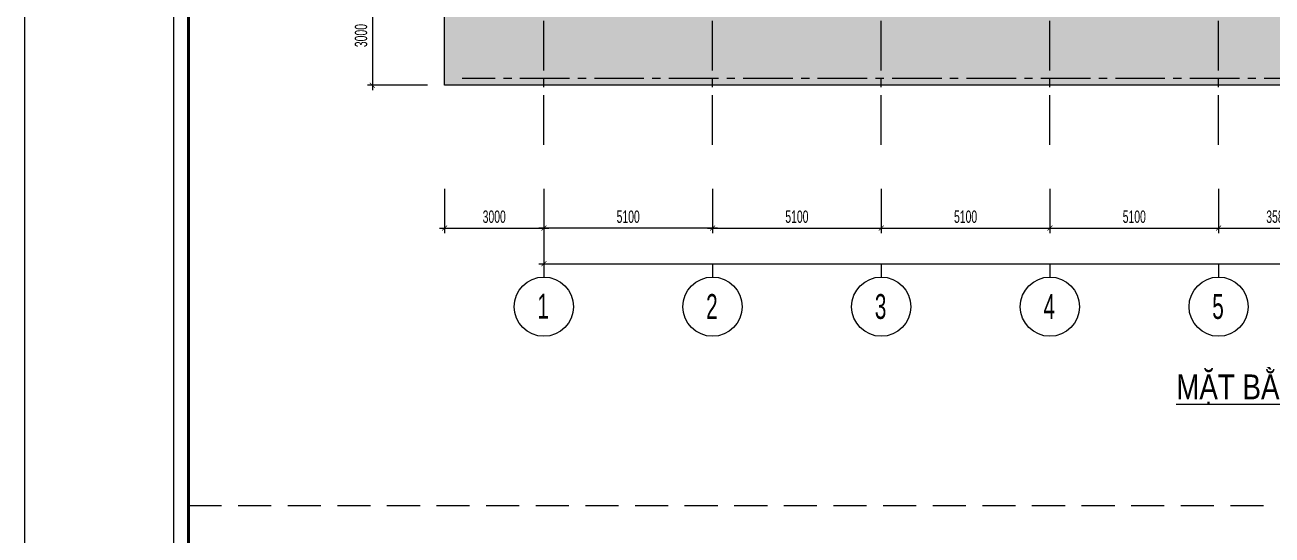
# Model space of a CAD drawing. Header units: millimetres. Extents: x 71 to 1994474, y -338610 to 1053.
# Drawn here: x 1868474 to 1906176, y -206005 to -190594 of the extents above; entities that cross this region are included whole.
import ezdxf
from ezdxf.enums import TextEntityAlignment as Align

# ---------------------------------------------------------------- set-up
doc = ezdxf.new("R2010")
doc.units = ezdxf.units.MM
doc.header["$LTSCALE"] = 1000
doc.header["$MEASUREMENT"] = 0
doc.header["$PDMODE"] = 3
doc.linetypes.add('CENTER2', pattern=[1.125, 0.75, -0.125, 0.125, -0.125])
doc.linetypes.add('HIDDEN', pattern=[0.375, 0.25, -0.125])
doc.layers.get('0').update_dxf_attribs({"linetype": 'CONTINUOUS'})
doc.layers.get('Defpoints').update_dxf_attribs({"linetype": 'CONTINUOUS'})
for name, color, linetype in [('CDC-KHUNGTEN', 7, 'CONTINUOUS'), ('CDC.01.AXIS', 160, 'CENTER2'), ('CDC.02.DIM', 1, 'CONTINUOUS'), ('CDC.04.HIDDEN', 8, 'HIDDEN'), ('CDC.06.TEXT', 2, 'CONTINUOUS'), ('CDC.10.HATCH', 163, 'CONTINUOUS'), ('CDC.11.NOTE', 1, 'CONTINUOUS'), ('KCS_CHI', 1, 'CONTINUOUS')]:
    doc.layers.add(name, color=color, linetype=linetype)
doc.layers.add('Hatch1', color=250, linetype='CONTINUOUS', lineweight=5)
doc.styles.add('ARIAL', font='arial.ttf', dxfattribs={"width": 0.6})
doc.dimstyles.new('150', dxfattribs={"dimscale": 150, "dimtxt": 2.5, "dimasz": 1, "dimexe": 1, "dimexo": 0, "dimgap": 1, "dimtad": 1, "dimdec": 0, "dimdsep": 46, "dimtxsty": 'ARIAL', "dimblk": 'ARCHTICK', "dimcen": 1, "dimdle": 1, "dimclrd": 1, "dimclre": 1, "dimclrt": 2, "dimadec": 0, "dimazin": 0, "dimtfac": 0.00072, "dimtdec": 0, "dimtix": 1, "dimtmove": 2, "dimatfit": 3, "dimldrblk": 'ARCHTICK', "dimfxl": 1, "dimtolj": 1, "dimarcsym": 0})

# ---------------------------------------------------------------- blocks, each defined once
blk = doc.blocks.new('_ARCHTICK')
at = {"color": 0, "linetype": 'ByBlock', "const_width": 0.15}
blk.add_lwpolyline([(-0.5, -0.5), (0.5, 0.5)], dxfattribs=at)
blk = doc.blocks.new('*D87')
at = {"layer": 'CDC.02.DIM', "color": 1, "lineweight": -2, "transparency": 16777216}
for p, q in [((1880644, -189415), (1878827, -189415)), ((1878977, -189265), (1878977, -192565)), ((1880644, -192415), (1878827, -192415))]:
    blk.add_line(p, q, dxfattribs=at)
at = {"layer": 'Defpoints', "color": 0, "transparency": 16777216}
for p in [(1880644, -189415), (1878977, -192415), (1880644, -192415)]:
    blk.add_point(p, dxfattribs=at)
at = {"layer": 'CDC.02.DIM', "color": 1, "lineweight": -2, "transparency": 16777216, "xscale": 150, "yscale": 150, "zscale": 150}
for p, rotation in [((1878977, -189415), 90), ((1878977, -192415), 270)]:
    blk.add_blockref('_ARCHTICK', p, dxfattribs=dict(at, rotation=rotation))
at = {"layer": 'CDC.02.DIM', "color": 2, "transparency": 16777216, "insert": (1878635, -190915), "char_height": 375, "attachment_point": 5, "rotation": 90, "style": 'ARIAL'}
blk.add_mtext('\\A1;3000', dxfattribs=at)
blk = doc.blocks.new('*D429')
at = {"layer": 'CDC.02.DIM', "color": 1, "lineweight": -2, "transparency": 16777216}
for p, q in [((1884161, -195548), (1884161, -197959)), ((1931541, -195548), (1931541, -197959)), ((1884011, -197809), (1931691, -197809))]:
    blk.add_line(p, q, dxfattribs=at)
at = {"layer": 'Defpoints', "color": 0, "transparency": 16777216}
for p in [(1884161, -195548), (1931541, -195548), (1931541, -197809)]:
    blk.add_point(p, dxfattribs=at)
at = {"layer": 'CDC.02.DIM', "color": 1, "lineweight": -2, "transparency": 16777216, "xscale": 150, "yscale": 150, "zscale": 150, "rotation": 180}
blk.add_blockref('_ARCHTICK', (1884161, -197809), dxfattribs=at)
at = {"layer": 'CDC.02.DIM', "color": 1, "lineweight": -2, "transparency": 16777216, "xscale": 150, "yscale": 150, "zscale": 150}
blk.add_blockref('_ARCHTICK', (1931541, -197809), dxfattribs=at)
at = {"layer": 'CDC.02.DIM', "color": 2, "transparency": 16777216, "insert": (1907851, -197467), "char_height": 375, "attachment_point": 5, "style": 'ARIAL'}
blk.add_mtext('\\A1;47380', dxfattribs=at)
blk = doc.blocks.new('*D434')
at = {"layer": 'CDC.02.DIM', "color": 1, "lineweight": -2, "transparency": 16777216}
for p, q in [((1904561, -195548), (1904561, -196880)), ((1908141, -195548), (1908141, -196880)), ((1904411, -196730), (1908291, -196730))]:
    blk.add_line(p, q, dxfattribs=at)
at = {"layer": 'Defpoints', "color": 0, "transparency": 16777216}
for p in [(1904561, -195548), (1908141, -195548), (1908141, -196730)]:
    blk.add_point(p, dxfattribs=at)
at = {"layer": 'CDC.02.DIM', "color": 1, "lineweight": -2, "transparency": 16777216, "xscale": 150, "yscale": 150, "zscale": 150, "rotation": 180}
blk.add_blockref('_ARCHTICK', (1904561, -196730), dxfattribs=at)
at = {"layer": 'CDC.02.DIM', "color": 1, "lineweight": -2, "transparency": 16777216, "xscale": 150, "yscale": 150, "zscale": 150}
blk.add_blockref('_ARCHTICK', (1908141, -196730), dxfattribs=at)
at = {"layer": 'CDC.02.DIM', "color": 2, "transparency": 16777216, "insert": (1906351, -196389), "char_height": 375, "attachment_point": 5, "style": 'ARIAL'}
blk.add_mtext('\\A1;3580', dxfattribs=at)
blk = doc.blocks.new('*D435')
at = {"layer": 'CDC.02.DIM', "color": 1, "lineweight": -2, "transparency": 16777216}
for p, q in [((1889261, -195548), (1889261, -196880)), ((1894361, -195548), (1894361, -196880)), ((1889111, -196730), (1894511, -196730))]:
    blk.add_line(p, q, dxfattribs=at)
at = {"layer": 'Defpoints', "color": 0, "transparency": 16777216}
for p in [(1889261, -195548), (1894361, -195548), (1894361, -196730)]:
    blk.add_point(p, dxfattribs=at)
at = {"layer": 'CDC.02.DIM', "color": 1, "lineweight": -2, "transparency": 16777216, "xscale": 150, "yscale": 150, "zscale": 150, "rotation": 180}
blk.add_blockref('_ARCHTICK', (1889261, -196730), dxfattribs=at)
at = {"layer": 'CDC.02.DIM', "color": 1, "lineweight": -2, "transparency": 16777216, "xscale": 150, "yscale": 150, "zscale": 150}
blk.add_blockref('_ARCHTICK', (1894361, -196730), dxfattribs=at)
at = {"layer": 'CDC.02.DIM', "color": 2, "transparency": 16777216, "insert": (1891811, -196389), "char_height": 375, "attachment_point": 5, "style": 'ARIAL'}
blk.add_mtext('\\A1;5100', dxfattribs=at)
blk = doc.blocks.new('*D436')
at = {"layer": 'CDC.02.DIM', "color": 1, "lineweight": -2, "transparency": 16777216}
for p, q in [((1894361, -195548), (1894361, -196880)), ((1899461, -195548), (1899461, -196880)), ((1894211, -196730), (1899611, -196730))]:
    blk.add_line(p, q, dxfattribs=at)
at = {"layer": 'Defpoints', "color": 0, "transparency": 16777216}
for p in [(1894361, -195548), (1899461, -195548), (1899461, -196730)]:
    blk.add_point(p, dxfattribs=at)
at = {"layer": 'CDC.02.DIM', "color": 1, "lineweight": -2, "transparency": 16777216, "xscale": 150, "yscale": 150, "zscale": 150, "rotation": 180}
blk.add_blockref('_ARCHTICK', (1894361, -196730), dxfattribs=at)
at = {"layer": 'CDC.02.DIM', "color": 1, "lineweight": -2, "transparency": 16777216, "xscale": 150, "yscale": 150, "zscale": 150}
blk.add_blockref('_ARCHTICK', (1899461, -196730), dxfattribs=at)
at = {"layer": 'CDC.02.DIM', "color": 2, "transparency": 16777216, "insert": (1896911, -196389), "char_height": 375, "attachment_point": 5, "style": 'ARIAL'}
blk.add_mtext('\\A1;5100', dxfattribs=at)
blk = doc.blocks.new('*D426')
at = {"layer": 'CDC.02.DIM', "color": 1, "lineweight": -2, "transparency": 16777216}
for p, q in [((1881161, -195548), (1881161, -196880)), ((1884161, -195548), (1884161, -196880)), ((1881011, -196730), (1884311, -196730))]:
    blk.add_line(p, q, dxfattribs=at)
at = {"layer": 'Defpoints', "color": 0, "transparency": 16777216}
for p in [(1881161, -195548), (1884161, -195548), (1884161, -196730)]:
    blk.add_point(p, dxfattribs=at)
at = {"layer": 'CDC.02.DIM', "color": 1, "lineweight": -2, "transparency": 16777216, "xscale": 150, "yscale": 150, "zscale": 150, "rotation": 180}
blk.add_blockref('_ARCHTICK', (1881161, -196730), dxfattribs=at)
at = {"layer": 'CDC.02.DIM', "color": 1, "lineweight": -2, "transparency": 16777216, "xscale": 150, "yscale": 150, "zscale": 150}
blk.add_blockref('_ARCHTICK', (1884161, -196730), dxfattribs=at)
at = {"layer": 'CDC.02.DIM', "color": 2, "transparency": 16777216, "insert": (1882661, -196389), "char_height": 375, "attachment_point": 5, "style": 'ARIAL'}
blk.add_mtext('\\A1;3000', dxfattribs=at)
blk = doc.blocks.new('*D427')
at = {"layer": 'CDC.02.DIM', "color": 1, "lineweight": -2, "transparency": 16777216}
for p, q in [((1884161, -195548), (1884161, -196880)), ((1889261, -195548), (1889261, -196880)), ((1889411, -196730), (1884011, -196730))]:
    blk.add_line(p, q, dxfattribs=at)
at = {"layer": 'Defpoints', "color": 0, "transparency": 16777216}
for p in [(1884161, -195548), (1889261, -195548), (1884161, -196730)]:
    blk.add_point(p, dxfattribs=at)
at = {"layer": 'CDC.02.DIM', "color": 1, "lineweight": -2, "transparency": 16777216, "xscale": 150, "yscale": 150, "zscale": 150, "rotation": 180}
blk.add_blockref('_ARCHTICK', (1884161, -196730), dxfattribs=at)
at = {"layer": 'CDC.02.DIM', "color": 1, "lineweight": -2, "transparency": 16777216, "xscale": 150, "yscale": 150, "zscale": 150}
blk.add_blockref('_ARCHTICK', (1889261, -196730), dxfattribs=at)
at = {"layer": 'CDC.02.DIM', "color": 2, "transparency": 16777216, "insert": (1886711, -196389), "char_height": 375, "attachment_point": 5, "style": 'ARIAL'}
blk.add_mtext('\\A1;5100', dxfattribs=at)
blk = doc.blocks.new('*D428')
at = {"layer": 'CDC.02.DIM', "color": 1, "lineweight": -2, "transparency": 16777216}
for p, q in [((1899461, -195548), (1899461, -196880)), ((1904561, -195548), (1904561, -196880)), ((1899311, -196730), (1904711, -196730))]:
    blk.add_line(p, q, dxfattribs=at)
at = {"layer": 'Defpoints', "color": 0, "transparency": 16777216}
for p in [(1899461, -195548), (1904561, -195548), (1904561, -196730)]:
    blk.add_point(p, dxfattribs=at)
at = {"layer": 'CDC.02.DIM', "color": 1, "lineweight": -2, "transparency": 16777216, "xscale": 150, "yscale": 150, "zscale": 150, "rotation": 180}
blk.add_blockref('_ARCHTICK', (1899461, -196730), dxfattribs=at)
at = {"layer": 'CDC.02.DIM', "color": 1, "lineweight": -2, "transparency": 16777216, "xscale": 150, "yscale": 150, "zscale": 150}
blk.add_blockref('_ARCHTICK', (1904561, -196730), dxfattribs=at)
at = {"layer": 'CDC.02.DIM', "color": 2, "transparency": 16777216, "insert": (1902011, -196389), "char_height": 375, "attachment_point": 5, "style": 'ARIAL'}
blk.add_mtext('\\A1;5100', dxfattribs=at)
blk = doc.blocks.new('Khung tên chuẩn')
at = {"layer": 'CDC-KHUNGTEN', "color": 8}
blk.add_lwpolyline([(30850, -246609), (38754, -246609), (38754, -189409), (-41246, -189409), (-41246, -246609), (30850, -246609)], dxfattribs=at)
at = {"layer": 'CDC-KHUNGTEN', "color": 255, "lineweight": 60}
blk.add_lwpolyline([(30654, -246309), (30654, -189709), (-40946, -189709), (-40946, -246309), (30654, -246309)], close=True, dxfattribs=at)
at = {"layer": 'Defpoints', "color": 1, "ltscale": 0.2}
blk.add_lwpolyline([(-44246, -247709), (-44246, -188309), (39854, -188309), (39854, -247709), (-44246, -247709)], close=True, dxfattribs=at)

msp = doc.modelspace()

# ---------------------------------------------------------------- hatches: boundary and pattern name
at = {"layer": 'CDC.10.HATCH'}
h = msp.add_hatch(dxfattribs=at)
h.set_pattern_fill('AR-SAND', color=256, scale=300, style=0)
h.set_pattern_definition([(37.5, (-5927.9, -8e-05), (-18.89801, 578.04713), [0, -456, 0, -510, 0, -487.5]), (7.5, (-5927.9, -8e-05), (530.933, 846.64382), [0, -246, 0, -411, 0, -157.5]), (327.5, (-6296.9, -8e-05), (934.24256, 1.69772), [0, -150, 0, -540, 0, -705]), (317.5, (-6296.9, -8e-05), (901.83798, 263.30267), [0, -75, 0, -354, 0, -405])])
h.paths.add_polyline_path([(1906445.5, -168435.3), (1934540.5, -168435.3), (1934540.5, -195215.3), (1908140.5, -195215.3), (1908140.5, -192415.3), (1881160.5, -192415.3), (1881160.5, -168435.3)])

# ---------------------------------------------------------------- linework, layer by layer
at = {"layer": 'CDC.01.AXIS', "ltscale": 2}
for p, q in [((1899460.5, -194218.6), (1899460.5, -167393.1)), ((1884160.5, -194218.6), (1884160.5, -169014.4)), ((1889260.5, -194218.6), (1889260.5, -169014.4)), ((1894360.5, -194218.6), (1894360.5, -169014.4)), ((1904560.5, -194218.6), (1904560.5, -169014.4)), ((1934438.8, -192215.3), (1881690.1, -192215.3))]:
    msp.add_line(p, q, dxfattribs=at)
at = {"layer": 'CDC.04.HIDDEN', "ltscale": 4}
msp.add_line((1873417.9, -205114.9), (1980690.2, -205114.9), dxfattribs=at)
at = {"layer": 'CDC.11.NOTE', "ltscale": 2}
msp.add_lwpolyline([(1906445.5, -168435.3), (1934540.5, -168435.3), (1934540.5, -195215.3), (1908140.5, -195215.3), (1908140.5, -192415.3), (1881160.5, -192415.3), (1881160.5, -168435.3), (1906445.5, -168435.3)], dxfattribs=at)
at = {"layer": 'KCS_CHI'}
for p, q in [((1884160.5, -197808.7), (1884160.5, -198210.7)), ((1889260.5, -197808.7), (1889260.5, -198210.7)), ((1894360.5, -197808.7), (1894360.5, -198210.7)), ((1899460.5, -197808.7), (1899460.5, -198210.7)), ((1904560.5, -197808.7), (1904560.5, -198210.7))]:
    msp.add_line(p, q, dxfattribs=at)
for centre in [(1884160.5, -199105.6), (1889260.5, -199105.6), (1894360.5, -199105.6), (1899460.5, -199105.6), (1904560.5, -199105.6)]:
    msp.add_circle(centre, 894.9, dxfattribs=at)

# ---------------------------------------------------------------- block references
at = {"layer": 'Hatch1', "xscale": 1.498216409886394, "yscale": 1.498216409886394, "zscale": 1.498216409886394}
msp.add_blockref('Khung tên chuẩn', (1934763.7, 121504.7), dxfattribs=at)

# ---------------------------------------------------------------- texts
at = {"layer": 'CDC.06.TEXT', "style": 'ARIAL', "width": 0.6}
for s, p in [('1', (1883967.1, -199464.6)), ('2', (1889067.1, -199474.8)), ('3', (1894167.1, -199474.8)), ('4', (1899267.1, -199474.8)), ('5', (1904367.1, -199474.8))]:
    msp.add_text(s, height=750, dxfattribs=at).set_placement(p)
at = {"layer": 'CDC.06.TEXT', "style": 'ARIAL', "width": 0.8}
msp.add_text('%%UMẶT BẰNG ĐỆM CÁT', height=750, dxfattribs=at).set_placement((1907471.5, -201528.1), align=Align.MIDDLE_CENTER)

# ---------------------------------------------------------------- dimensions: what is measured, and where the dimension line sits
at = {"layer": 'CDC.02.DIM'}
dim = msp.add_linear_dim(base=(1878976.6, -192415.3), p1=(1880644.5, -189415.3), p2=(1880644.5, -192415.3), angle=90, dimstyle='150', dxfattribs=at)
dim.commit()
dim.dimension.update_dxf_attribs({"geometry": '*D87', "text_midpoint": (1878635, -190915.3)})
for base, p1, p2, picture, middle in [((1884160.5, -196730.1), (1881160.5, -195547.9), (1884160.5, -195547.9), '*D426', (1882660.5, -196388.5)), ((1931540.5, -197808.7), (1884160.5, -195547.9), (1931540.5, -195547.9), '*D429', (1907850.5, -197467.1)), ((1884160.5, -196730.1), (1889260.5, -195547.9), (1884160.5, -195547.9), '*D427', (1886710.5, -196388.6)), ((1894360.5, -196730.1), (1889260.5, -195547.9), (1894360.5, -195547.9), '*D435', (1891810.5, -196388.6)), ((1899460.5, -196730.1), (1894360.5, -195547.9), (1899460.5, -195547.9), '*D436', (1896910.5, -196388.6)), ((1904560.5, -196730.1), (1899460.5, -195547.9), (1904560.5, -195547.9), '*D428', (1902010.5, -196388.6)), ((1908140.5, -196730.1), (1904560.5, -195547.9), (1908140.5, -195547.9), '*D434', (1906350.5, -196388.5))]:
    dim = msp.add_linear_dim(base=base, p1=p1, p2=p2, dimstyle='150', dxfattribs=at)
    dim.commit()
    dim.dimension.update_dxf_attribs({"geometry": picture, "text_midpoint": middle})

doc.saveas('drawing.dxf')
